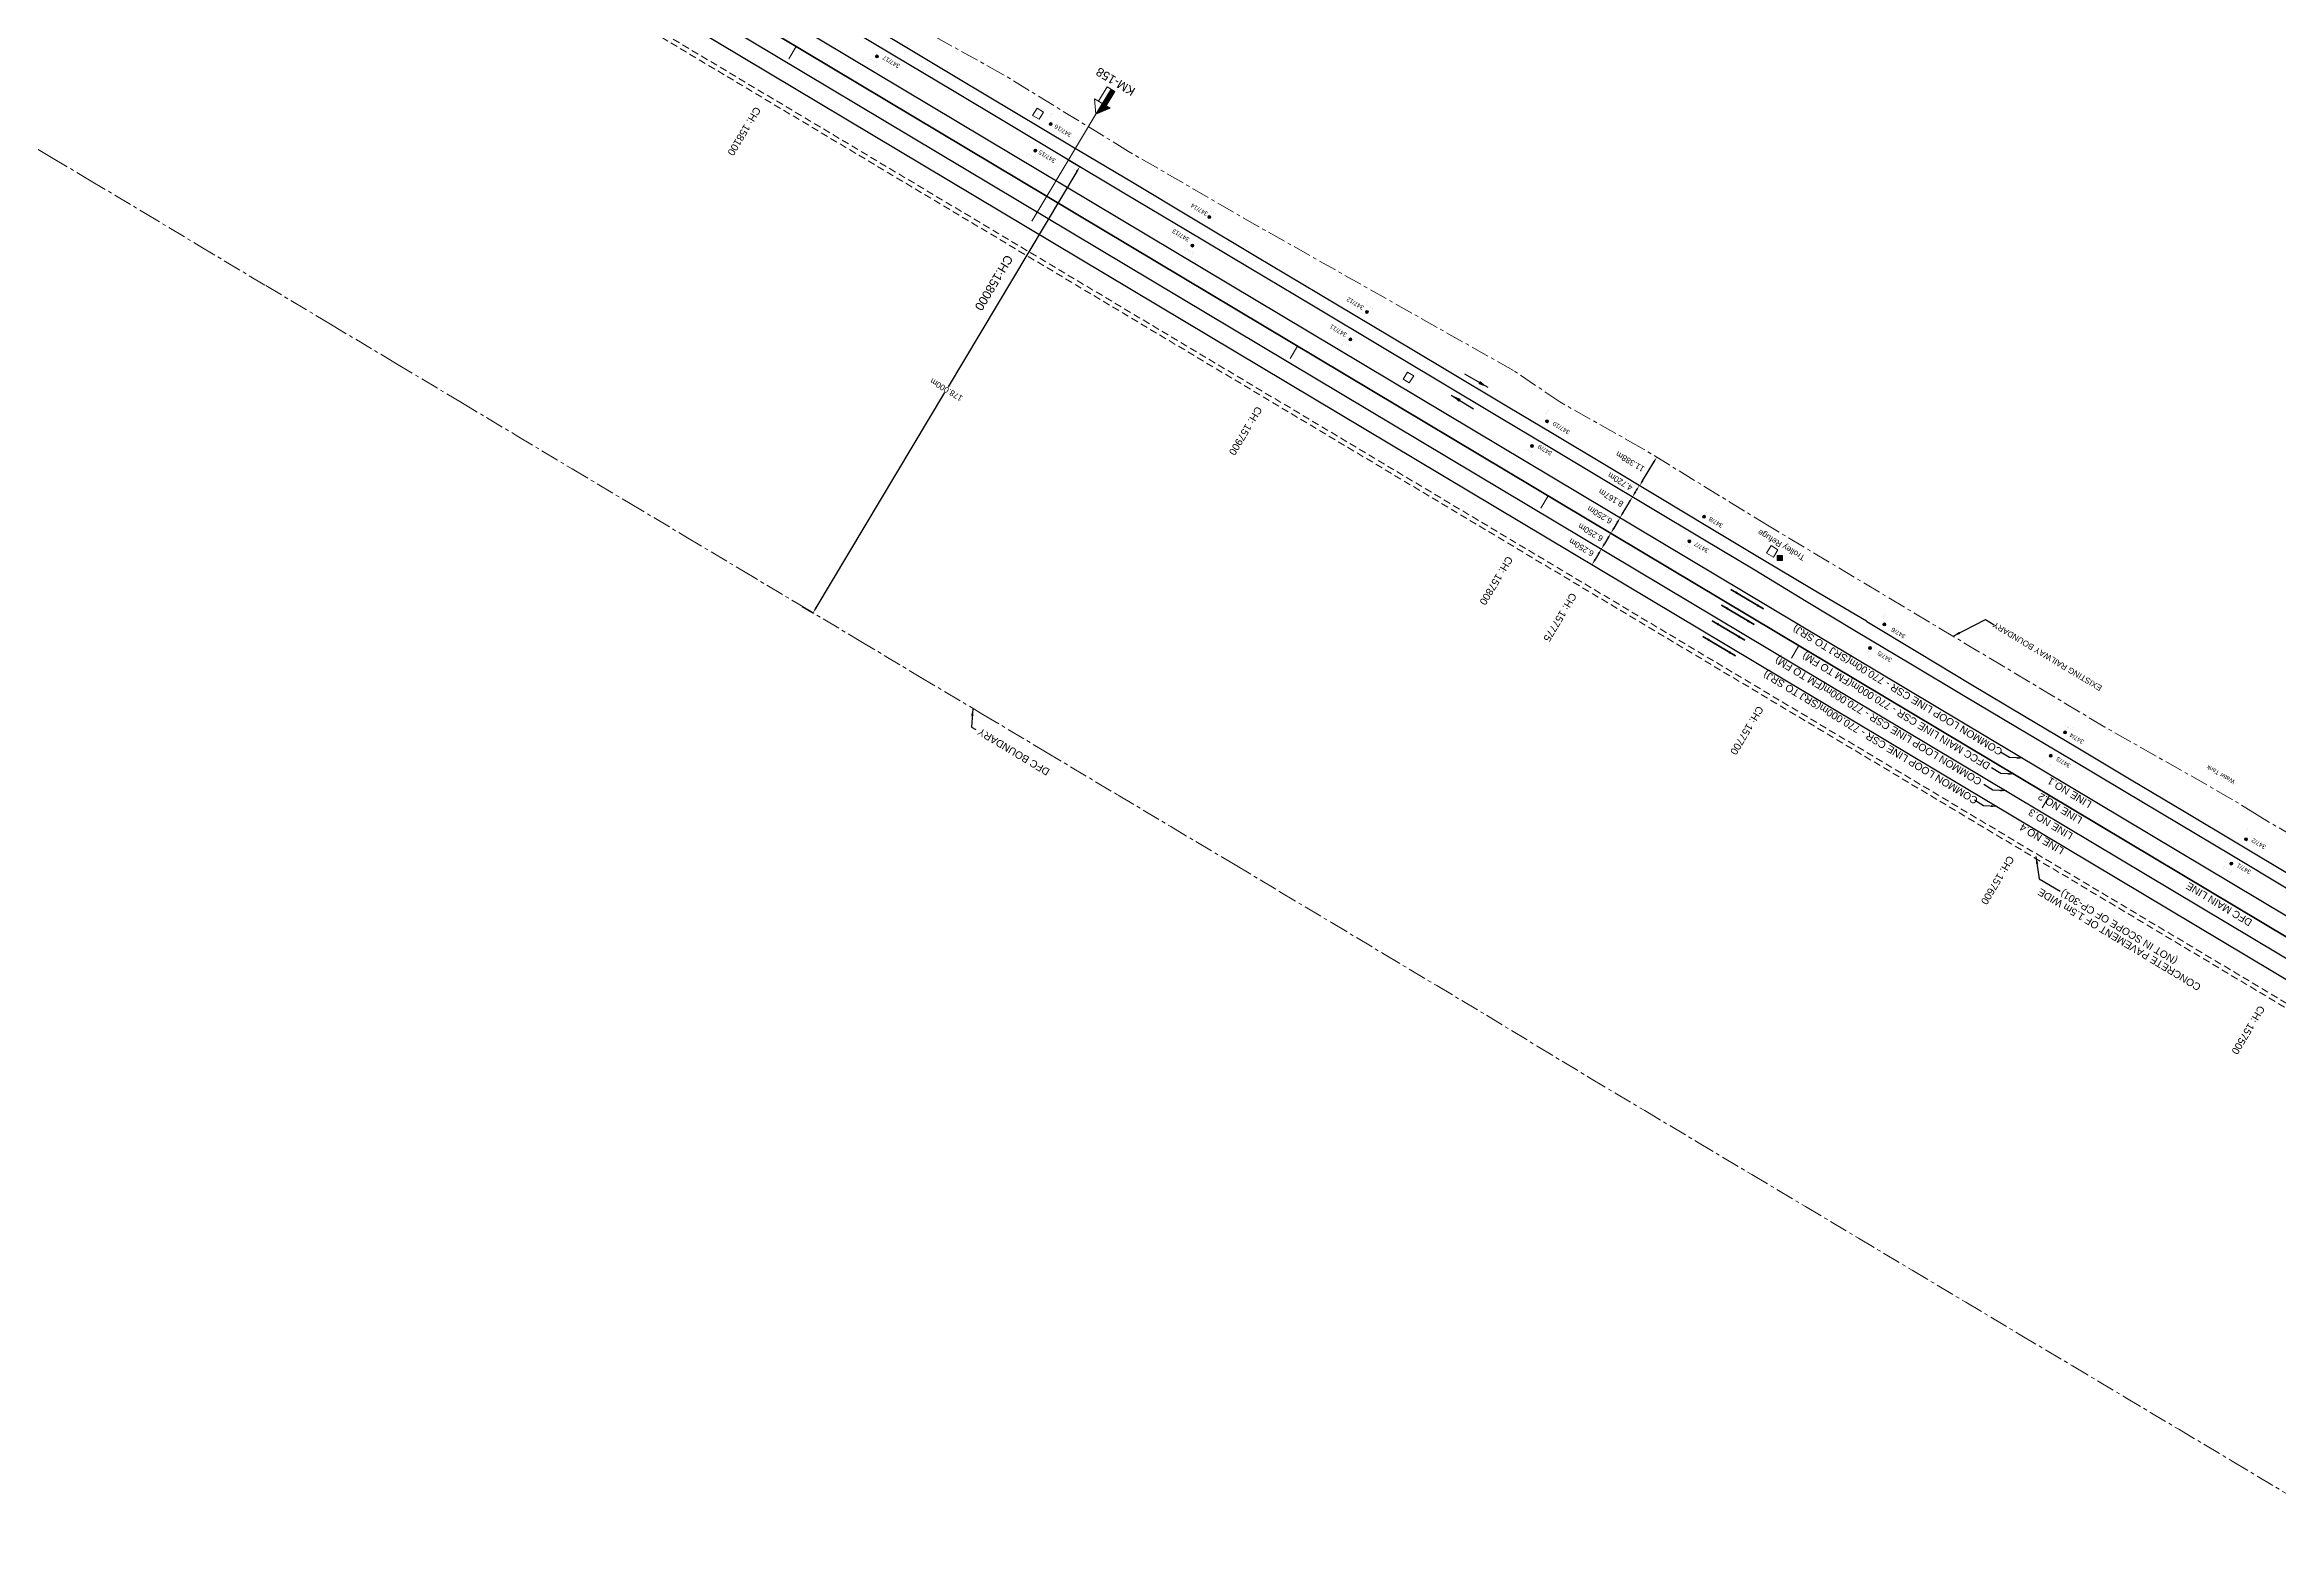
# Model space of a CAD drawing. Header units: metres. Extents: x 597821 to 610090, y 3402206 to 3407451.
# Drawn here: x 604462 to 605227, y 3404908 to 3405421 of the extents above; entities that cross this region are included whole.
import ezdxf
from ezdxf.enums import TextEntityAlignment as Align

# ---------------------------------------------------------------- set-up
doc = ezdxf.new("R2010")
doc.units = ezdxf.units.M
doc.header["$MEASUREMENT"] = 0
doc.linetypes.add('CENTER', pattern=[2, 1.25, -0.25, 0.25, -0.25])
doc.linetypes.add('DASHED', pattern=[0.75, 0.5, -0.25])
doc.layers.get('Defpoints').update_dxf_attribs({"color": 5})
for name, color, linetype, lineweight in [('DFCC BOUNDARY', 6, 'CENTER', 0), ('Existing IR Track', 143, 'Continuous', 0), ("NEW CHAWAPAIL STN. SRJ's", 10, 'Continuous', 0), ('OHE MAST', 7, 'Continuous', 0), ('Proposed Chainage', 10, 'Continuous', 0), ('PROPOSED DFCC TRACK', 1, 'Continuous', 0), ('Text1', 7, 'Continuous', 0), ('Trolley Stand', 7, 'Continuous', 0)]:
    doc.layers.add(name, color=color, linetype=linetype, lineweight=lineweight)
doc.layers.add('Existing Railway Boundary', color=7, linetype='CENTER')
doc.styles.add('ARIAL', font='arial.ttf')
doc.styles.get("Standard").update_dxf_attribs({"font": 'arial.ttf'})
doc.styles.add('Style-Arial', font='arial.ttf')
doc.dimstyles.new('DIM', dxfattribs={"dimtxt": 2.5, "dimasz": 2.5, "dimexe": 0.18, "dimexo": 0.0625, "dimgap": 0.09, "dimtad": 0, "dimtih": 1, "dimtoh": 1, "dimdec": 3, "dimzin": 0, "dimdsep": 46, "dimtxsty": 'Standard', "dimcen": 0.09, "dimadec": 0, "dimazin": 0, "dimtfac": 1, "dimtdec": 3, "dimtofl": 0, "dimtmove": 0, "dimatfit": 3, "dimfxl": 1, "dimtolj": 1, "dimtzin": 0, "dimarcsym": 0})
doc.dimstyles.new('ISO-25', dxfattribs={"dimtxt": 2.5, "dimasz": 2.5, "dimexe": 1.25, "dimexo": 0.625, "dimtad": 1, "dimtxsty": 'Standard', "dimcen": 2.5, "dimadec": 0, "dimazin": 0, "dimtfac": 1, "dimtmove": 0, "dimatfit": 3, "dimfxl": 1, "dimarcsym": 0})
doc.dimstyles.get("Standard").update_dxf_attribs({"dimtxt": 0.18, "dimasz": 0.18, "dimexe": 0.18, "dimexo": 0.0625, "dimgap": 0.09, "dimtad": 0, "dimtih": 1, "dimtoh": 1, "dimdec": 4, "dimzin": 0, "dimdsep": 46, "dimtxsty": 'Standard', "dimcen": 0.09, "dimadec": 0, "dimazin": 0, "dimtfac": 1, "dimtdec": 4, "dimtofl": 0, "dimtmove": 0, "dimatfit": 3, "dimfxl": 1, "dimtolj": 1, "dimtzin": 0, "dimarcsym": 0})
doc.dimstyles.new('Standard for ex', dxfattribs={"dimtxt": 0.18, "dimasz": 0.18, "dimexe": 0.18, "dimexo": 0.0625, "dimgap": 0.09, "dimtad": 0, "dimtih": 1, "dimtoh": 1, "dimdec": 4, "dimzin": 0, "dimdsep": 46, "dimtxsty": 'Standard', "dimcen": 0.09, "dimadec": 0, "dimazin": 0, "dimtfac": 1, "dimtdec": 4, "dimtofl": 0, "dimtmove": 0, "dimatfit": 3, "dimfxl": 1, "dimtolj": 1, "dimtzin": 0, "dimarcsym": 0})

# ---------------------------------------------------------------- blocks, each defined once
blk = doc.blocks.new('BM')
blk.add_hatch(color=256).paths.add_polyline_path([(-0.88, 0.88), (-0.88, -0.88), (0.88, -0.88), (0.88, 0.88)])
for p, q in [((0.88, 0.88), (-0.88, 0.88)), ((-0.88, 0.88), (-0.88, -0.88)), ((0.88, -0.88), (0.88, 0.88)), ((-0.88, -0.88), (0.88, -0.88))]:
    blk.add_line(p, q)
blk = doc.blocks.new('OHE MAST')
h = blk.add_hatch(color=7)
h.dxf.hatch_style = 1
edge = h.paths.add_edge_path()
edge.add_arc((0, 0), 0.514, 0, 360)
at = {"const_width": 0.01}
for points in [[(1.5, 3.5), (1.5, 2), (-1.5, 2), (-1.5, 3.5)], [(0, 2), (0, 0)]]:
    blk.add_lwpolyline(points, dxfattribs=at)
blk.add_circle((0, 0), 0.514)
blk = doc.blocks.new('*D46')
at = {"layer": 'Defpoints', "color": 0, "transparency": 16777216}
for p in [(605001.69, 3405259.46), (604998.34, 3405254.19), (604998.49, 3405254.1)]:
    blk.add_point(p, dxfattribs=at)
at = {"layer": 'PROPOSED DFCC TRACK', "color": 0, "lineweight": -2, "transparency": 16777216}
for p, q in [((605001.59, 3405259.53), (605001.44, 3405259.62)), ((604998.38, 3405254.16), (604998.23, 3405254.25)), ((605000.52, 3405257.84), (604999.36, 3405255.9))]:
    blk.add_line(p, q, dxfattribs=at)
at = {"layer": 'PROPOSED DFCC TRACK', "color": 0, "transparency": 16777216}
for points in [[(605000.23, 3405258.01), (605000.8, 3405257.66), (605001.54, 3405259.55)], [(604999.08, 3405256.08), (604999.65, 3405255.73), (604998.34, 3405254.19)]]:
    blk.add_solid(points, dxfattribs=at)
at = {"layer": 'PROPOSED DFCC TRACK', "color": 0, "lineweight": 0, "transparency": 16777216, "insert": (604994.53, 3405260.49), "char_height": 2, "attachment_point": 5, "rotation": 149, "style": 'Style-Arial'}
blk.add_mtext('\\A1;6.250m', dxfattribs=at)
blk = doc.blocks.new('TerminatorOpen_0.5')
at = {"color": 0, "linetype": 'ByBlock', "lineweight": -2}
for q in [(-1, 0.25), (-1, 0), (-1, -0.25)]:
    blk.add_line((0, 0), q, dxfattribs=at)
blk = doc.blocks.new('*D47')
at = {"layer": 'Defpoints', "color": 0, "transparency": 16777216}
for p in [(604998.49, 3405254.1), (604995.13, 3405248.82), (604995.28, 3405248.73)]:
    blk.add_point(p, dxfattribs=at)
at = {"layer": 'PROPOSED DFCC TRACK', "color": 0, "lineweight": -2, "transparency": 16777216}
for p, q in [((604997.31, 3405252.47), (604996.16, 3405250.54)), ((604998.38, 3405254.16), (604998.23, 3405254.25)), ((604995.17, 3405248.8), (604995.03, 3405248.89))]:
    blk.add_line(p, q, dxfattribs=at)
at = {"layer": 'PROPOSED DFCC TRACK', "color": 0, "transparency": 16777216}
for points in [[(604997.03, 3405252.64), (604997.6, 3405252.3), (604998.34, 3405254.19)], [(604995.87, 3405250.71), (604996.44, 3405250.37), (604995.13, 3405248.82)]]:
    blk.add_solid(points, dxfattribs=at)
at = {"layer": 'PROPOSED DFCC TRACK', "color": 0, "lineweight": 0, "transparency": 16777216, "insert": (604991.4, 3405254.47), "char_height": 2, "attachment_point": 5, "rotation": 149, "style": 'Style-Arial'}
blk.add_mtext('\\A1;6.250m', dxfattribs=at)
blk = doc.blocks.new('*D48')
at = {"layer": 'Defpoints', "color": 0, "transparency": 16777216}
for p in [(604991.93, 3405243.46), (604995.28, 3405248.73), (604992.08, 3405243.37)]:
    blk.add_point(p, dxfattribs=at)
at = {"layer": 'PROPOSED DFCC TRACK', "color": 0, "lineweight": -2, "transparency": 16777216}
for p, q in [((604991.97, 3405243.43), (604991.82, 3405243.52)), ((604994.11, 3405247.11), (604992.95, 3405245.17)), ((604995.17, 3405248.8), (604995.03, 3405248.89))]:
    blk.add_line(p, q, dxfattribs=at)
at = {"layer": 'PROPOSED DFCC TRACK', "color": 0, "transparency": 16777216}
for points in [[(604992.67, 3405245.35), (604993.24, 3405245), (604991.93, 3405243.46)], [(604993.82, 3405247.28), (604994.39, 3405246.93), (604995.13, 3405248.82)]]:
    blk.add_solid(points, dxfattribs=at)
at = {"layer": 'PROPOSED DFCC TRACK', "color": 0, "lineweight": 0, "transparency": 16777216, "insert": (604988.25, 3405249.33), "char_height": 2, "attachment_point": 5, "rotation": 149, "style": 'Style-Arial'}
blk.add_mtext('\\A1;6.250m', dxfattribs=at)
blk = doc.blocks.new('*D49')
at = {"layer": 'Defpoints', "color": 0, "transparency": 16777216}
for p in [(605005.63, 3405266.62), (605005.71, 3405266.58), (605001.44, 3405259.62)]:
    blk.add_point(p, dxfattribs=at)
at = {"layer": 'PROPOSED DFCC TRACK', "color": 0, "lineweight": -2, "transparency": 16777216}
for p, q in [((605005.74, 3405266.56), (605005.82, 3405266.51)), ((605001.54, 3405259.55), (605001.62, 3405259.51)), ((605002.54, 3405261.29), (605004.68, 3405264.86))]:
    blk.add_line(p, q, dxfattribs=at)
at = {"layer": 'PROPOSED DFCC TRACK', "color": 0, "transparency": 16777216}
for points in [[(605004.39, 3405265.03), (605004.97, 3405264.69), (605005.71, 3405266.58)], [(605002.25, 3405261.46), (605002.83, 3405261.12), (605001.51, 3405259.57)]]:
    blk.add_solid(points, dxfattribs=at)
at = {"layer": 'PROPOSED DFCC TRACK', "color": 0, "lineweight": 0, "transparency": 16777216, "insert": (604998.38, 3405266.3), "char_height": 2, "attachment_point": 5, "rotation": 149, "style": 'Style-Arial'}
blk.add_mtext('\\A1;8.167m', dxfattribs=at)
blk = doc.blocks.new('KM POST PLAN')
h = blk.add_hatch(color=256)
h.dxf.hatch_style = 1
h.paths.add_polyline_path([(0, -8.5), (-3, -8.5), (-3, -20), (0, -20)])
h.paths.add_polyline_path([(0, -8.5), (0, 0), (-6.3, -8.5)])
for points in [[(0, 0), (-6.3, -8.5), (6.3, -8.5)], [(0, 0), (0, -20)], [(0, 0), (6.3, -8.5)], [(3, -8.5), (3, -20), (-3, -20), (-3, -8.5)]]:
    blk.add_lwpolyline(points)
at = {"style": 'Style-Arial'}
blk.add_attdef('KM-POST', text='', height=6, dxfattribs=at).set_placement((0, -26, -263.9), align=Align.MIDDLE_CENTER)
blk = doc.blocks.new('*D71')
at = {"layer": 'Defpoints', "color": 0, "transparency": 16777216}
for p in [(604812.65, 3405381.98), (604721.34, 3405229.18), (604725.14, 3405226.91)]:
    blk.add_point(p, dxfattribs=at)
at = {"layer": 'PROPOSED DFCC TRACK', "color": 0, "lineweight": -2, "transparency": 16777216}
for p, q in [((604812.75, 3405381.91), (604816.56, 3405379.64)), ((604815.43, 3405377.99), (604771.39, 3405304.29)), ((604726.17, 3405228.63), (604770.21, 3405302.32)), ((604721.44, 3405229.12), (604725.25, 3405226.84))]:
    blk.add_line(p, q, dxfattribs=at)
at = {"layer": 'PROPOSED DFCC TRACK', "color": 0, "transparency": 16777216}
for points in [[(604815.14, 3405378.16), (604815.71, 3405377.82), (604816.45, 3405379.7)], [(604725.88, 3405228.8), (604726.45, 3405228.45), (604725.14, 3405226.91)]]:
    blk.add_solid(points, dxfattribs=at)
at = {"layer": 'PROPOSED DFCC TRACK', "color": 0, "lineweight": 0, "transparency": 16777216, "insert": (604770.8, 3405303.31), "char_height": 2, "attachment_point": 5, "rotation": 149, "style": 'Style-Arial'}
blk.add_mtext('\\A1;178.000m', dxfattribs=at)
blk = doc.blocks.new('*D370')
at = {"layer": 'Defpoints', "color": 0, "transparency": 16777216}
for p in [(605005.71, 3405266.58), (605008.06, 3405270.51), (605008.06, 3405270.51)]:
    blk.add_point(p, dxfattribs=at)
at = {"layer": 'PROPOSED DFCC TRACK', "color": 0, "lineweight": -2, "transparency": 16777216}
blk.add_line((605006.74, 3405268.29), (605007.03, 3405268.79), dxfattribs=at)
at = {"layer": 'PROPOSED DFCC TRACK', "color": 0, "transparency": 16777216}
for points in [[(605006.45, 3405268.47), (605007.02, 3405268.12), (605005.71, 3405266.58)], [(605006.75, 3405268.96), (605007.32, 3405268.62), (605008.06, 3405270.51)]]:
    blk.add_solid(points, dxfattribs=at)
at = {"layer": 'PROPOSED DFCC TRACK', "color": 0, "lineweight": 0, "transparency": 16777216, "insert": (605001.54, 3405271.89), "char_height": 2, "attachment_point": 5, "rotation": 149, "style": 'Style-Arial'}
blk.add_mtext('\\A1;4.720m', dxfattribs=at)
blk = doc.blocks.new('*D371')
at = {"layer": 'Defpoints', "color": 0, "transparency": 16777216}
for p in [(605013.97, 3405280.25), (605014.03, 3405280.21), (605008.13, 3405270.47)]:
    blk.add_point(p, dxfattribs=at)
at = {"layer": 'PROPOSED DFCC TRACK', "color": 0, "lineweight": -2, "transparency": 16777216}
for p, q in [((605009.22, 3405272.15), (605013.01, 3405278.49)), ((605014.08, 3405280.18), (605014.14, 3405280.14)), ((605008.23, 3405270.41), (605008.3, 3405270.37))]:
    blk.add_line(p, q, dxfattribs=at)
at = {"layer": 'PROPOSED DFCC TRACK', "color": 0, "transparency": 16777216}
for points in [[(605012.72, 3405278.66), (605013.29, 3405278.32), (605014.03, 3405280.21)], [(605008.93, 3405272.32), (605009.5, 3405271.98), (605008.19, 3405270.43)]]:
    blk.add_solid(points, dxfattribs=at)
at = {"layer": 'PROPOSED DFCC TRACK', "color": 0, "lineweight": 0, "transparency": 16777216, "insert": (605004.95, 3405278.69), "char_height": 2, "attachment_point": 5, "rotation": 149, "style": 'Style-Arial'}
blk.add_mtext('\\A1;11.388m', dxfattribs=at)

msp = doc.modelspace()

# ---------------------------------------------------------------- linework, layer by layer
at = {"layer": 'DFCC BOUNDARY', "lineweight": 20, "ltscale": 5}
msp.add_lwpolyline([(604450.6067, 3405390.9848), (604464.3827, 3405382.8401), (604477.4221, 3405375.131), (604495.9255, 3405364.0262), (604514.9191, 3405352.6272), (604537.7492, 3405338.9799), (604559.9443, 3405325.7124), (604582.5427, 3405312.1875), (604604.7718, 3405298.8875), (604623.7169, 3405287.5474), (604642.6358, 3405276.2229), (604661.9806, 3405264.6607), (604681.6175, 3405252.9239), (604700.7308, 3405241.495), (604720.0281, 3405229.9663), (604740.8993, 3405217.4739), (604761.513, 3405205.1457), (604783.3339, 3405192.1177), (604804.7421, 3405179.3362), (604829.5922, 3405164.4922), (604847.6787, 3405153.6885), (604869.6537, 3405140.5633), (604885.0254, 3405131.3822), (604902.6223, 3405120.8425), (604920.6852, 3405110.0236), (604938.7083, 3405099.2633), (604955.748, 3405089.0901), (604973.1021, 3405078.5071), (604991.0745, 3405067.6897), (605009.92, 3405056.4334), (605027.9637, 3405045.656), (605046.5993, 3405034.5436), (605064.9831, 3405023.5815), (605083.122, 3405012.7613), (605101.4947, 3405001.8016), (605119.846, 3404990.8504), (605138.5518, 3404979.6877), (605156.4279, 3404969.024), (605174.3388, 3404958.3396), (605192.8453, 3404947.3005), (605211.0585, 3404936.4364), (605231.3783, 3404924.2914)], dxfattribs=at)
at = {"layer": 'Existing IR Track', "color": 0, "lineweight": 25, "flags": 128}
for points in [[(605229.6202, 3405132.6274), (605210.9391, 3405143.7753), (605192.5878, 3405154.7265), (605174.1891, 3405165.7017), (605156.0502, 3405176.5219), (605137.6411, 3405187.4992), (605119.0059, 3405198.6114), (605101.0743, 3405209.3218), (605082.4873, 3405220.4238), (605065.215, 3405230.8197), (605047.5893, 3405241.5684), (605029.8326, 3405252.1696), (605011.9181, 3405262.8651), (604993.9635, 3405273.6191), (604976.2721, 3405284.2154), (604960.806, 3405293.453), (604938.8309, 3405306.5782), (604920.7516, 3405317.3776), (604895.9014, 3405332.2216), (604874.4596, 3405345.0232), (604852.6389, 3405358.0511), (604832.1398, 3405370.3108), (604811.3235, 3405382.7704), (604791.9007, 3405394.3742), (604772.8462, 3405405.7679), (604753.1794, 3405417.5225), (604733.8347, 3405429.0847)], [(605231.8054, 3405136.6261), (605213.2832, 3405147.6898), (605194.7828, 3405158.7405), (605176.533, 3405169.6178), (605158.2605, 3405180.5087), (605139.9897, 3405191.4218), (605121.6154, 3405202.3969), (605103.4518, 3405213.2947), (605085.9425, 3405223.7972), (605085.8569, 3405224.0063), (605067.578, 3405234.7792), (605049.8594, 3405245.35), (605032.1426, 3405256.0258), (605014.3641, 3405266.7388), (604996.312, 3405277.5433), (604978.3456, 3405288.2965), (604963.1522, 3405297.3715), (604941.284, 3405310.4342), (604923.0989, 3405321.2989), (604898.1959, 3405336.1773), (604876.8111, 3405348.9502), (604855.401, 3405361.7383), (604834.483, 3405374.2267), (604813.5231, 3405386.7403), (604794.2277, 3405398.2618), (604774.9764, 3405409.7571), (604755.5026, 3405421.4024), (604736.0427, 3405433.0393)]]:
    msp.add_lwpolyline(points, dxfattribs=at)
at = {"layer": 'Existing Railway Boundary', "color": 36, "lineweight": 20, "ltscale": 5}
msp.add_lwpolyline([(605241.1596, 3405145.0171), (605219.6297, 3405157.6928), (605211.1538, 3405163.0218), (605167.5319, 3405187.7922), (605052.5854, 3405256.546), (605008.7368, 3405283.4587), (604980.8543, 3405299.12), (604964.9672, 3405309.9316), (604877.7945, 3405359.0988), (604833.184, 3405384.9103), (604790.1731, 3405411.3092), (604755.2862, 3405430.6086), (604747.1398, 3405436.6776), (604659.1105, 3405488.9196), (604293.3559, 3405708.0299)], dxfattribs=at)
at = {"layer": 'Proposed Chainage', "lineweight": 0}
msp.add_line((604822.0237, 3405397.6688), (604805.2394, 3405369.5823), dxfattribs=at)
at = {"layer": 'Proposed Chainage', "lineweight": 0, "flags": 128}
for points in [[(604716.8343, 3405416.588), (604719.3992, 3405420.88)], [(604800.1096, 3405360.9983), (604805.2394, 3405369.5823)], [(604888.5148, 3405313.9926), (604891.0796, 3405318.2846)], [(604974.355, 3405262.6949), (604976.9199, 3405266.9869)], [(605060.1952, 3405211.3972), (605062.7601, 3405215.6892)], [(605146.0355, 3405160.0995), (605148.6004, 3405164.3915)]]:
    msp.add_lwpolyline(points, dxfattribs=at)
at = {"layer": 'PROPOSED DFCC TRACK', "color": 1, "linetype": 'Continuous', "lineweight": 50, "flags": 128}
msp.add_lwpolyline([(606968.1513, 3404077.0371), (604380.3623, 3405623.4867)], dxfattribs=at)
at = {"layer": 'PROPOSED DFCC TRACK', "linetype": 'Continuous', "lineweight": 25, "flags": 128}
for points in [[(604464.4415, 3405565.9604), (606726.5509, 3404214.1353)], [(604523.4394, 3405545.2655), (606270.5802, 3404501.183)], [(604576.4072, 3405491.7693), (605456.2697, 3404965.9679)]]:
    msp.add_lwpolyline(points, dxfattribs=at)
at = {"layer": 'PROPOSED DFCC TRACK', "color": 5, "linetype": 'DASHED', "lineweight": 13, "ltscale": 5}
for points in [[(604451.8754, 3405558.0342), (605486.1985, 3404939.9279), (605486.8647, 3404941.0428)], [(604451.1059, 3405556.7466), (605486.7167, 3404937.8709), (605488.1523, 3404940.2733)]]:
    msp.add_lwpolyline(points, dxfattribs=at)
at = {"layer": 'Trolley Stand'}
for points in [[(604802.5547, 3405395.9613, 262.4922), (604804.0802, 3405398.3838, 262.6032), (604801.8564, 3405399.6914, 262.6112), (604800.3297, 3405397.2671, 262.6112)], [(604930.8393, 3405308.0407, 262.6092), (604929.2962, 3405305.6599, 262.6132), (604927.1691, 3405306.9292, 262.6501), (604928.7122, 3405309.31, 262.6501)], [(605054.0351, 3405245.9632, 263.066), (605055.5385, 3405248.5294, 263.066), (605053.1935, 3405249.9512, 263.014), (605051.6901, 3405247.385, 263.014)]]:
    msp.add_polyline3d(points, close=True, dxfattribs=at)

# ---------------------------------------------------------------- block references
at = {"layer": 'OHE MAST', "lineweight": 20}
for p, rotation in [((604747.013, 3405417.4272), 149.0208306544456), ((604806.5262, 3405394.2777), 329.0208306544455), ((604801.2021, 3405385.2165), 149.0208306544456), ((604860.8292, 3405362.4142), 329.0208306544455), ((604855.0582, 3405352.6911), 149.0208306544456), ((604914.806, 3405329.9357), 329.0208306544455), ((604909.1523, 3405320.5117), 149.0208306544456), ((604976.4705, 3405292.5393), 329.0208306544455), ((604971.324, 3405284.0501), 149.0208306544456), ((605030.2796, 3405259.8384), 329.0208306544455), ((605025.2551, 3405251.4342), 149.0208306544456), ((605091.9989, 3405222.9293), 329.0208306544455), ((605087.0945, 3405214.849), 149.0208306544456), ((605153.8881, 3405185.9592), 329.0208306544455), ((605148.973, 3405177.9473), 149.0208306544456), ((605215.8413, 3405149.3692), 329.0208306544455), ((605210.7994, 3405141.0425), 149.0208306544456)]:
    msp.add_blockref('OHE MAST', p, dxfattribs=dict(at, rotation=rotation))
at = {"layer": 'Proposed Chainage', "lineweight": 0}
ref = msp.add_blockref('KM POST PLAN', (604822.0237, 3405397.6688), dxfattribs=dict(at, xscale=0.4999999999999999, yscale=0.4999999999999999, zscale=0.4999999999999999, rotation=149.0267439839697))
ref.add_attrib('KM-POST', 'KM-158', dxfattribs={"layer": '0', "color": 10, "height": 3, "rotation": 149.026744, "style": 'Style-Arial'}).set_placement((604828.714, 3405408.8151, -131.9737), align=Align.MIDDLE_CENTER)
at = {"layer": 'Trolley Stand'}
msp.add_blockref('BM', (605056.199, 3405245.682, 263.007), dxfattribs=at)

# ---------------------------------------------------------------- texts
at = {"color": 5, "style": 'ARIAL'}
for s, p in [('CONCRETE PAVEMENT OF 1.5m WIDE', (605172.4494, 3405115.0139)), ('(NOT IN SCOPE OF CP-301)', (605172.3132, 3405119.287))]:
    msp.add_text(s, height=2.5, rotation=148.8981174, dxfattribs=at).set_placement(p, align=Align.MIDDLE_CENTER)
at = {"layer": 'DFCC BOUNDARY', "linetype": 'Continuous', "ltscale": 5}
msp.add_text('DFC BOUNDARY', height=2.5, rotation=149, dxfattribs=at).set_placement((604806.4467, 3405173.175, 306.8582))
at = {"layer": 'Existing Railway Boundary', "color": 36, "linetype": 'Continuous', "ltscale": 5, "style": 'ARIAL'}
msp.add_text('EXISTING RAILWAY BOUNDARY', height=2, rotation=149, dxfattribs=at).set_placement((605129.8993, 3405223.8808), align=Align.RIGHT)
at = {"layer": "NEW CHAWAPAIL STN. SRJ's", "lineweight": 13, "style": 'ARIAL'}
for s, p in [('COMMON LOOP LINE CSR - 770.00m(SRJ TO SRJ)', (605096.5355, 3405200.4412)), ('DFCC MAIN LINE CSR - 770.000m(FM TO FM)', (605096.039, 3405193.3249)), ('COMMON LOOP LINE CSR - 770.000m(SRJ TO SRJ)', (605087.2726, 3405184.2257)), ('COMMON LOOP LINE CSR - 770.000m(FM TO FM)', (605089.915, 3405189.9184)), ('LINE NO.1', (605155.3807, 3405165.3601)), ('LINE NO.3', (605148.9116, 3405154.5349)), ('LINE NO.2', (605152.1514, 3405159.9563)), ('LINE NO.4', (605145.8637, 3405149.4345))]:
    msp.add_text(s, height=2.5, rotation=148.8981174, dxfattribs=at).set_placement(p, align=Align.MIDDLE_CENTER)
msp.add_text(' DFC MAIN LINE', height=2.5, rotation=148.8981174, dxfattribs=at).set_placement((605196.2819, 3405134.8103), align=Align.RIGHT)
at = {"layer": 'OHE MAST', "style": 'ARIAL'}
for s, p in [('347/17', (604755.0267, 3405414.5788)), ('347/16', (604813.8402, 3405390.9948)), ('347/15', (604808.4021, 3405382.1616)), ('347/14', (604860.5463, 3405363.9575)), ('347/13', (604854.2299, 3405355.1599)), ('347/12', (604913.9177, 3405331.8552)), ('347/11', (604908.1396, 3405322.5222)), ('347/10', (604984.4693, 3405289.1961)), ('347/9', (604978.4181, 3405281.9387)), ('347/8', (605036.902, 3405257.199)), ('347/7', (605032.003, 3405248.6289)), ('347/6', (605099.4245, 3405219.3053)), ('347/5', (605094.705, 3405211.1912)), ('347/4', (605160.491, 3405183.1738)), ('347/3', (605155.9484, 3405175.0149)), ('347/2', (605222.7891, 3405147.1682)), ('347/1', (605217.7377, 3405138.5963))]:
    msp.add_text(s, height=1.5, rotation=149, dxfattribs=at).set_placement(p)
at = {"layer": 'Proposed Chainage', "lineweight": 0, "attachment_point": 4, "rotation": 239.1376746, "line_spacing_factor": 0.6, "style": 'Style-Arial'}
for s, insert, char_height in [('CH: 158100', (604706.3263, 3405399.8164), 2.5), ('CH:158000', (604792.4976, 3405349.0301), 3), ('CH: 157900', (604878.0067, 3405297.221), 2.5), ('CH: 157800', (604963.847, 3405245.9233), 2.5), ('CH: 157775', (604985.7119, 3405233.3647), 2.5), ('CH: 157700', (605049.6872, 3405194.6256), 2.5), ('CH: 157600', (605135.5275, 3405143.3279), 2.5), ('CH: 157500', (605221.3677, 3405092.0302), 2.5)]:
    msp.add_mtext(s, dxfattribs=dict(at, insert=insert, char_height=char_height))
at = {"layer": 'Text1', "color": 7, "style": 'ARIAL'}
msp.add_text('Water Tank', height=1.5, rotation=149.7220732, dxfattribs=at).set_placement((605212.2396, 3405169.4756))
at = {"layer": 'Trolley Stand', "color": 7}
msp.add_text('Trolley Refuge', height=2, rotation=149.7220732, dxfattribs=at).set_placement((605065.0432, 3405246.3797, 156.3202))

# ---------------------------------------------------------------- dimensions: what is measured, and where the dimension line sits
at = {"layer": 'PROPOSED DFCC TRACK', "color": 10, "lineweight": 0}
dim = msp.add_aligned_dim(p1=(604812.6471, 3405381.9781), p2=(604721.3373, 3405229.1827), distance=4.4326, dimstyle='Standard', override={"dimtxt": 2, "dimasz": 2, "dimexe": 0.125, "dimexo": 0.125, "dimgap": 0.125, "dimtad": 1, "dimtih": 0, "dimtoh": 0, "dimdec": 3, "dimzin": 3, "dimpost": 'm', "dimtxsty": 'Style-Arial', "dimsah": 1, "dimadec": 4, "dimazin": 3, "dimtmove": 2, "dimatfit": 1, "dimldrblk": 'TerminatorOpen_0.5', "dimfrac": 2, "dimtzin": 11}, dxfattribs=at)
dim.commit()
dim.dimension.update_dxf_attribs({"geometry": '*D71', "text_midpoint": (604770.7971, 3405303.3066), "text_rotation": 149})
at = {"layer": 'PROPOSED DFCC TRACK', "color": 7, "lineweight": 0}
dim = msp.add_linear_dim(base=(605014.033, 3405280.2091), p1=(605008.1265, 3405270.4721), p2=(605013.9684, 3405280.2478), angle=59.1376746, dimstyle='Standard', override={"dimtxt": 2, "dimasz": 2, "dimexe": 0.125, "dimexo": 0.125, "dimgap": 0.125, "dimtad": 1, "dimtih": 0, "dimtoh": 0, "dimdec": 3, "dimzin": 3, "dimpost": 'm', "dimtxsty": 'Style-Arial', "dimsah": 1, "dimadec": 4, "dimazin": 3, "dimtmove": 2, "dimatfit": 1, "dimldrblk": 'TerminatorOpen_0.5', "dimfrac": 2, "dimtzin": 11}, dxfattribs=at)
dim.commit()
dim.dimension.update_dxf_attribs({"geometry": '*D371', "text_midpoint": (605004.9511, 3405278.6945), "dimtype": 161, "text_rotation": 149})
dim = msp.add_linear_dim(base=(605008.0599, 3405270.5076), p1=(605005.7081, 3405266.5782), p2=(605008.0599, 3405270.5076), angle=59.0986114, text='4.720m', dimstyle='Standard', override={"dimtxt": 2, "dimasz": 2, "dimexe": 0.125, "dimexo": 0.125, "dimgap": 0.125, "dimtad": 1, "dimtih": 0, "dimtoh": 0, "dimdec": 3, "dimzin": 3, "dimpost": 'm', "dimtxsty": 'Style-Arial', "dimsah": 1, "dimadec": 4, "dimazin": 3, "dimtmove": 2, "dimatfit": 1, "dimldrblk": 'TerminatorOpen_0.5', "dimfrac": 2, "dimtzin": 11}, dxfattribs=at)
dim.commit()
dim.dimension.update_dxf_attribs({"geometry": '*D370', "text_midpoint": (605001.5382, 3405271.8907), "dimtype": 161, "text_rotation": 149})
at = {"layer": 'PROPOSED DFCC TRACK', "color": 10, "lineweight": 0}
for base, p1, p2, angle, picture, middle in [((605005.7081, 3405266.5782), (605001.4373, 3405259.6164), (605005.6338, 3405266.6227), 59.0802697, '*D49', (604998.3757, 3405266.2986)), ((604998.3385, 3405254.1872), (605001.6933, 3405259.4634), (604998.4872, 3405254.0984), 239.1376746, '*D46', (604994.5257, 3405260.485)), ((604991.9263, 3405243.4572), (604995.2811, 3405248.7333), (604992.075, 3405243.3683), 239.1376746, '*D48', (604988.2519, 3405249.3332)), ((604995.1324, 3405248.8222), (604998.4872, 3405254.0984), (604995.2811, 3405248.7333), 239.1376746, '*D47', (604991.4012, 3405254.468))]:
    dim = msp.add_linear_dim(base=base, p1=p1, p2=p2, angle=angle, dimstyle='Standard', override={"dimtxt": 2, "dimasz": 2, "dimexe": 0.125, "dimexo": 0.125, "dimgap": 0.125, "dimtad": 1, "dimtih": 0, "dimtoh": 0, "dimdec": 3, "dimzin": 3, "dimpost": 'm', "dimtxsty": 'Style-Arial', "dimsah": 1, "dimadec": 4, "dimazin": 3, "dimtmove": 2, "dimatfit": 1, "dimldrblk": 'TerminatorOpen_0.5', "dimfrac": 2, "dimtzin": 11}, dxfattribs=at)
    dim.commit()
    dim.dimension.update_dxf_attribs({"geometry": picture, "text_midpoint": middle, "dimtype": 161, "text_rotation": 149})

# ---------------------------------------------------------------- leaders
at = {"color": 5}
msp.add_leader([(605143.9215, 3405143.4791), (605145.0254, 3405135.7805), (605152.2063, 3405131.6131)], dimstyle='DIM', override={"dimgap": 0.09, "dimtad": 0}, dxfattribs=at)
at = {"layer": 'DFCC BOUNDARY', "linetype": 'Continuous', "lineweight": 0, "ltscale": 5}
msp.add_leader([(604779.8565, 3405194.1938), (604779.4307, 3405187.7898), (604780.9102, 3405186.8985)], dimstyle='ISO-25', override={"dimtxt": 3, "dimasz": 2.5, "dimgap": 0.625, "dimtad": 0, "dimdec": 3, "dimzin": 2, "dimtdec": 3}, dxfattribs=at)
at = {"layer": 'Existing IR Track', "color": 7, "lineweight": -3}
for points in [[(604956.3149, 3405304.0745), (604948.3145, 3405308.5853)], [(604943.6601, 3405301.4722), (604951.3206, 3405296.711)]]:
    msp.add_leader(points, dimstyle='ISO-25', override={"dimtxt": 3, "dimasz": 3.5, "dimtad": 0, "dimdec": 3, "dimzin": 2, "dimtdec": 3}, dxfattribs=at)
at = {"layer": 'Existing Railway Boundary', "color": 36, "linetype": 'Continuous', "ltscale": 5}
msp.add_leader([(605115.5096, 3405218.9087), (605126.6291, 3405224.5723), (605129.5883, 3405222.7898)], dimstyle='ISO-25', override={"dimtxt": 3, "dimasz": 2.5, "dimgap": 0.625, "dimtad": 0, "dimdec": 3, "dimzin": 2, "dimtdec": 3}, dxfattribs=at)
at = {"layer": 'PROPOSED DFCC TRACK', "linetype": 'Continuous', "lineweight": 0}
for points in [[(605036.2164, 3405229.5757), (605047.4188, 3405222.8775)], [(605047.4188, 3405222.8775), (605036.2164, 3405229.5757)], [(605039.4225, 3405234.9407), (605050.6249, 3405228.2425)], [(605050.6249, 3405228.2425), (605039.4225, 3405234.9407)], [(605033.0103, 3405224.2107), (605044.2126, 3405217.5125)], [(605044.2126, 3405217.5125), (605033.0103, 3405224.2107)], [(605029.8042, 3405218.8457), (605041.0065, 3405212.1475)], [(605041.0065, 3405212.1475), (605029.8042, 3405218.8457)]]:
    msp.add_leader(points, dimstyle='ISO-25', override={"dimtxt": 3, "dimasz": 2.5, "dimtad": 0, "dimdec": 3, "dimzin": 2, "dimtdec": 3}, dxfattribs=at)
at = {"layer": 'Text1', "color": 1}
for points in [[(605139.4654, 3405177.1315), (605134.8891, 3405177.37), (605131.7648, 3405179.2381)], [(605133.7475, 3405165.9866), (605129.1711, 3405166.2251), (605126.0469, 3405168.0931)], [(605136.4113, 3405171.6756), (605131.835, 3405171.9141), (605128.7107, 3405173.7822)], [(605130.5414, 3405160.6215), (605125.965, 3405160.86), (605122.8408, 3405162.7281)]]:
    msp.add_leader(points, dimstyle='Standard for ex', override={"dimasz": 2, "dimgap": 0.09, "dimtad": 0}, dxfattribs=at)

doc.saveas('drawing.dxf')
